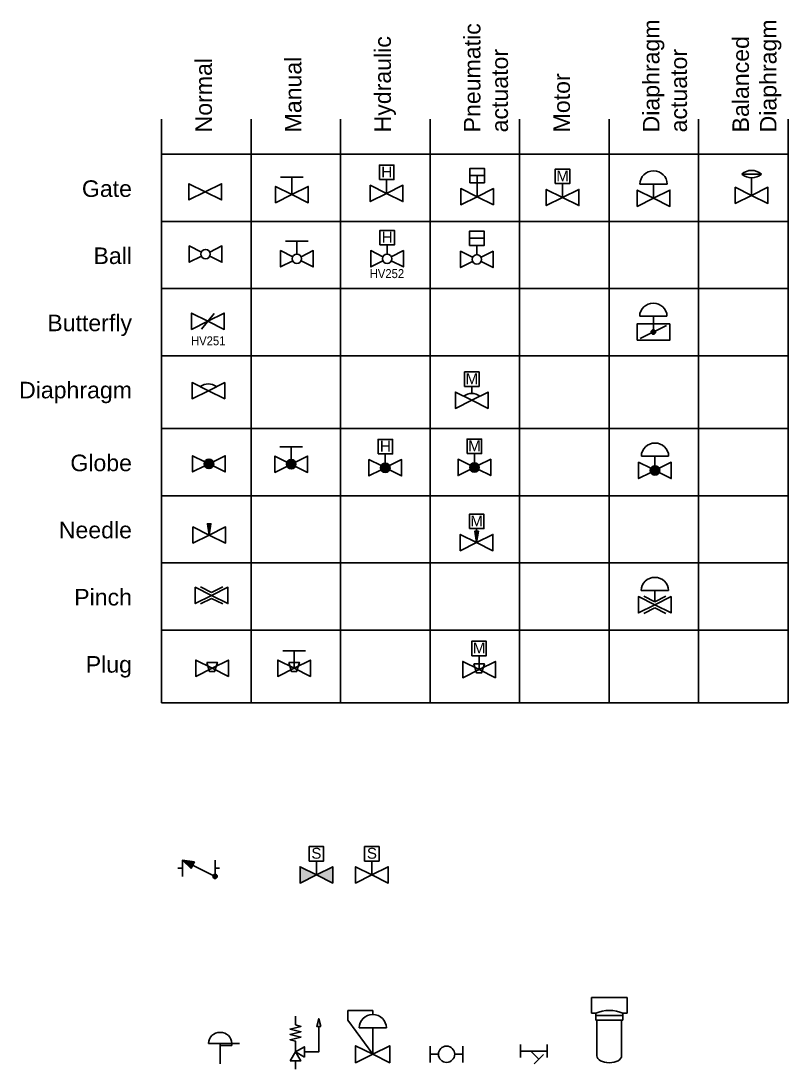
# Model space of a CAD drawing. Header units: millimetres. Extents: x -366 to 411, y 23 to 257.
# Drawn here: x 34.4 to 205.8, y 23.1 to 257.2 of the extents above; entities that cross this region are included whole.
import ezdxf
from ezdxf.enums import TextEntityAlignment as Align

# ---------------------------------------------------------------- set-up
doc = ezdxf.new("R2010")
doc.units = ezdxf.units.MM
doc.layers.add('-Testi', color=7, linetype='Continuous', lineweight=35)
doc.layers.add('109', color=3, linetype='Continuous')
doc.layers.add('Tag', color=7, linetype='Continuous')
doc.styles.get("Standard").update_dxf_attribs({"font": 'arial.ttf'})

# ---------------------------------------------------------------- blocks, each defined once
blk = doc.blocks.new('Tag_block')
at = {"color": 0, "linetype": 'ByBlock', "lineweight": -2}
blk.add_attdef('#(TARGETOBJECT.TAG)', text='', height=2.5, dxfattribs=at).set_placement((0, 0), align=Align.MIDDLE_CENTER)
at = {"flags": 1}
blk.add_attdef('TYPE', (-11.4, -6.1), '', height=2.5, dxfattribs=at)
blk = doc.blocks.new('Valve Ball')
for points in [[(-0.94, 0.47), (-3.65, 1.82), (-3.65, -1.82), (-0.94, -0.47)], [(0.94, 0.47), (3.65, 1.82), (3.65, -1.82), (0.94, -0.47)]]:
    blk.add_lwpolyline(points)
blk.add_circle((0, 0), 1.05)
at = {"flags": 1}
for tag, p, height in [('TYPE', (0, 0), 0.25), ('CONNECTIONTYPE', (-0.01, -0.32), 0.1), ('DESCRIPTION', (0.02, -0.43), 0.0703)]:
    blk.add_attdef(tag, p, '', height=height, dxfattribs=at)
blk = doc.blocks.new('Valve Ball  Hydraulic')
blk.add_line((0, 1.05), (0, 3.1))
blk.add_lwpolyline([(-1.62, 3.1), (-1.62, 6.33), (1.62, 6.33), (1.62, 3.1)], close=True)
for points in [[(-0.94, 0.47), (-3.65, 1.82), (-3.65, -1.82), (-0.94, -0.47)], [(0.94, 0.47), (3.65, 1.82), (3.65, -1.82), (0.94, -0.47)]]:
    blk.add_lwpolyline(points)
blk.add_circle((0, 0), 1.05)
at = {"layer": '-Testi', "insert": (0.01, 4.81), "char_height": 2.42, "width": 2.8313, "attachment_point": 5}
blk.add_mtext('H', dxfattribs=at)
at = {"flags": 1}
for tag, p, height in [('TYPE', (0, 0), 0.25), ('CONNECTIONTYPE', (0.03, -0.43), 0.1), ('DESCRIPTION', (0.05, -0.54), 0.0703)]:
    blk.add_attdef(tag, p, '', height=height, dxfattribs=at)
blk = doc.blocks.new('Valve Ball Manual')
for p, q in [((-2.52, 3.91), (2.52, 3.91)), ((0, 1.05), (0, 3.91))]:
    blk.add_line(p, q)
for points in [[(-0.94, 0.47), (-3.65, 1.82), (-3.65, -1.82), (-0.94, -0.47)], [(0.94, 0.47), (3.65, 1.82), (3.65, -1.82), (0.94, -0.47)]]:
    blk.add_lwpolyline(points)
blk.add_circle((0, 0), 1.05)
at = {"flags": 1}
for tag, p, height in [('TYPE', (0, 0), 0.25), ('CONNECTIONTYPE', (0.06, -0.39), 0.1), ('DESCRIPTION', (0.08, -0.5), 0.0703)]:
    blk.add_attdef(tag, p, '', height=height, dxfattribs=at)
blk = doc.blocks.new('Valve Ball Pneumatic')
for p, q in [((-1.61, 4.72), (1.63, 4.72)), ((0.01, 1.06), (0.01, 3.1))]:
    blk.add_line(p, q)
blk.add_lwpolyline([(-1.61, 3.1), (-1.61, 6.34), (1.63, 6.34), (1.63, 3.1)], close=True)
for points in [[(-0.93, 0.48), (-3.64, 1.83), (-3.64, -1.82), (-0.93, -0.46)], [(0.95, 0.48), (3.65, 1.83), (3.65, -1.82), (0.95, -0.46)]]:
    blk.add_lwpolyline(points)
blk.add_circle((0.01, 0.01), 1.05)
at = {"flags": 1}
for tag, p, height in [('TYPE', (0, 0), 0.1), ('CONNECTIONTYPE', (-0.01, -0.22), 0.1), ('DESCRIPTION', (0.02, -0.33), 0.0703)]:
    blk.add_attdef(tag, p, '', height=height, dxfattribs=at)
blk = doc.blocks.new('Valve Gate Balance Diaphragm')
for p, q in [((-2.2, 4.71), (2.2, 4.71)), ((0, 0), (0, 3.92))]:
    blk.add_line(p, q)
for points in [[(0, 0), (-3.65, 1.82), (-3.65, -1.82), (0, 0)], [(0, 0), (3.65, 1.82), (3.65, -1.82), (0, 0)]]:
    blk.add_lwpolyline(points)
for centre, radius, start, end in [((0, 2.31), 3.26, 47.5925, 132.4075), ((0, 7.36), 3.44, 230.2863, 309.7137)]:
    blk.add_arc(centre, radius, start, end)
at = {"flags": 1}
for tag, p, height in [('TYPE', (0, 0), 0.25), ('CONNECTIONTYPE', (0.07, -0.23), 0.1), ('DESCRIPTION', (0.09, -0.34), 0.0703)]:
    blk.add_attdef(tag, p, '', height=height, dxfattribs=at)
blk = doc.blocks.new('Valve Selenoid Closed')
h = blk.add_hatch(color=256)
h.dxf.hatch_style = 1
h.paths.add_polyline_path([(-3.65, -1.82), (0, 0), (-3.65, 1.82)])
h.paths.add_polyline_path([(3.65, -1.82), (3.65, 1.82), (0, 0)])
blk.add_line((0, 0), (0, 3.1))
blk.add_lwpolyline([(-1.62, 3.1), (-1.62, 6.33), (1.62, 6.33), (1.62, 3.1)], close=True)
for points in [[(0, 0), (-3.65, 1.82), (-3.65, -1.82), (0, 0)], [(0, 0), (3.65, 1.82), (3.65, -1.82), (0, 0)]]:
    blk.add_lwpolyline(points)
at = {"layer": '-Testi', "insert": (0.01, 4.81), "char_height": 2.42, "width": 2.8313, "attachment_point": 5}
blk.add_mtext('S', dxfattribs=at)
at = {"flags": 1}
for tag, p, height in [('TYPE', (0, 0.23), 0.25), ('CONNECTIONTYPE', (-0.35, -1), 0.1), ('DESCRIPTION', (-0.33, -1.11), 0.0703)]:
    blk.add_attdef(tag, p, '', height=height, dxfattribs=at)
blk = doc.blocks.new('Valve Selenoid Open')
blk.add_line((0, 0), (0, 3.1))
blk.add_lwpolyline([(-1.62, 3.1), (-1.62, 6.33), (1.62, 6.33), (1.62, 3.1)], close=True)
for points in [[(0, 0), (-3.65, 1.82), (-3.65, -1.82), (0, 0)], [(0, 0), (3.65, 1.82), (3.65, -1.82), (0, 0)]]:
    blk.add_lwpolyline(points)
at = {"layer": '-Testi', "insert": (0.01, 4.81), "char_height": 2.42, "width": 2.8313, "attachment_point": 5}
blk.add_mtext('S', dxfattribs=at)
at = {"flags": 1}
for tag, p, height in [('TYPE', (0, 0), 0.25), ('CONNECTIONTYPE', (-0.57, -0.47), 0.1), ('DESCRIPTION', (-0.55, -0.59), 0.0703)]:
    blk.add_attdef(tag, p, '', height=height, dxfattribs=at)
blk = doc.blocks.new('Valve Gate Hydraulic')
blk.add_line((0, 0), (0, 3.1))
blk.add_lwpolyline([(-1.62, 3.1), (-1.62, 6.33), (1.62, 6.33), (1.62, 3.1)], close=True)
for points in [[(0, 0), (-3.65, 1.82), (-3.65, -1.82), (0, 0)], [(0, 0), (3.65, 1.82), (3.65, -1.82), (0, 0)]]:
    blk.add_lwpolyline(points)
at = {"layer": '-Testi', "insert": (0.01, 4.81), "char_height": 2.42, "width": 2.8313, "attachment_point": 5}
blk.add_mtext('H', dxfattribs=at)
at = {"flags": 1}
for tag, p, height in [('TYPE', (0, 0), 0.234), ('CONNECTIONTYPE', (0.03, -0.12), 0.1), ('DESCRIPTION', (0.05, -0.24), 0.0703)]:
    blk.add_attdef(tag, p, '', height=height, dxfattribs=at)
blk = doc.blocks.new('Valve Gate Manual')
for p, q in [((-2.52, 3.91), (2.52, 3.91)), ((0, 0), (0, 3.91))]:
    blk.add_line(p, q)
for points in [[(0, 0), (-3.65, 1.82), (-3.65, -1.82), (0, 0)], [(0, 0), (3.65, 1.82), (3.65, -1.82), (0, 0)]]:
    blk.add_lwpolyline(points)
at = {"flags": 1}
for tag, p, height in [('TYPE', (0, 0), 0.25), ('CONNECTIONTYPE', (-0.12, -0.3), 0.1), ('DESCRIPTION', (-0.05, -0.45), 0.0703)]:
    blk.add_attdef(tag, p, '', height=height, dxfattribs=at)
blk = doc.blocks.new('Valve Gate Motor')
blk.add_line((0, 0), (0, 3.1))
blk.add_lwpolyline([(-1.62, 3.1), (-1.62, 6.33), (1.62, 6.33), (1.62, 3.1)], close=True)
for points in [[(0, 0), (-3.65, 1.82), (-3.65, -1.82), (0, 0)], [(0, 0), (3.65, 1.82), (3.65, -1.82), (0, 0)]]:
    blk.add_lwpolyline(points)
at = {"layer": '-Testi', "insert": (0.01, 4.81), "char_height": 2.42, "width": 2.8313, "attachment_point": 5}
blk.add_mtext('M', dxfattribs=at)
at = {"flags": 1}
for tag, p, height in [('TYPE', (0, 0), 0.25), ('CONNECTIONTYPE', (0.04, -0.38), 0.1), ('DESCRIPTION', (0.06, -0.49), 0.0703)]:
    blk.add_attdef(tag, p, '', height=height, dxfattribs=at)
blk = doc.blocks.new('Valve Gate Pneumatic Diaphragm')
for p, q in [((-3.05, 3.17), (3.05, 3.17)), ((0, 0), (0, 3.17))]:
    blk.add_line(p, q)
for points in [[(0, 0), (-3.65, 1.82), (-3.65, -1.82), (0, 0)], [(0, 0), (3.65, 1.82), (3.65, -1.82), (0, 0)]]:
    blk.add_lwpolyline(points)
blk.add_ellipse((0, 3.17), major_axis=(-3.05, 0), ratio=0.967342, start_param=3.141593, end_param=6.283185)
at = {"flags": 1}
for tag, p, height in [('TYPE', (0, -0.01), 0.25), ('CONNECTIONTYPE', (0.02, -0.12), 0.1), ('DESCRIPTION', (0.04, -0.23), 0.0703)]:
    blk.add_attdef(tag, p, '', height=height, dxfattribs=at)
blk = doc.blocks.new('Valve Butterfly')
blk.add_line((-1.4, -1.75), (1.4, 1.75))
for points in [[(0, 0), (-3.65, 1.82), (-3.65, -1.82), (0, 0)], [(0, 0), (3.65, 1.82), (3.65, -1.82), (0, 0)]]:
    blk.add_lwpolyline(points)
at = {"flags": 1}
for tag, p, height in [('TYPE', (0, 0), 0.25), ('CONNECTIONTYPE', (0.06, -0.16), 0.1), ('DESCRIPTION', (0.08, -0.28), 0.0703)]:
    blk.add_attdef(tag, p, '', height=height, dxfattribs=at)
blk = doc.blocks.new('Valve Butterfly Pneumatic')
h = blk.add_hatch(color=256)
h.dxf.hatch_style = 1
h.paths.add_polyline_path([(0.5, 0, 1), (-0.5, 0, 1)])
for p, q in [((-3.05, 3.51), (3.05, 3.51)), ((0, 0.5), (0, 3.51)), ((-2.91, -1.46), (2.91, 1.45))]:
    blk.add_line(p, q)
blk.add_lwpolyline([(-3.65, -1.82), (3.65, -1.82), (3.65, 1.82), (-3.65, 1.82)], close=True)
blk.add_circle((0, 0), 0.5)
blk.add_ellipse((0, 3.51), major_axis=(-3.05, 0), ratio=0.967342, start_param=3.141593, end_param=6.283185)
at = {"flags": 1}
for tag, p, height in [('TYPE', (-1.71, -0.85), 0.25), ('CONNECTIONTYPE', (-0.02, -1.07), 0.1), ('DESCRIPTION', (0, -1.19), 0.0703)]:
    blk.add_attdef(tag, p, '', height=height, dxfattribs=at)
blk = doc.blocks.new('Valve Check')
h = blk.add_hatch(color=256)
h.dxf.hatch_style = 1
h.paths.add_polyline_path([(-0.97, 1.42), (-3.65, 1.82), (-1.72, -0.07), (-0.97, 1.42)])
h = blk.add_hatch(color=256)
h.dxf.hatch_style = 1
h.paths.add_polyline_path([(3.65, -1.33, 0.284079), (3.21, -1.6), (3.65, -1.82), (3.65, -1.33, 0.284079)], flags=17)
h.paths.add_polyline_path([(3.65, -1.33), (3.65, -1.82), (3.21, -1.6, 0.116434), (3.16, -1.82, 1), (4.14, -1.82, 0.414214), (3.65, -1.33)])
for p, q in [((3.65, -1.82), (-3.65, 1.82)), ((-3.65, 1.82), (-3.65, -1.82)), ((-1.72, -0.07), (-3.65, 1.82)), ((-3.65, 1.82), (-0.97, 1.42)), ((-0.97, 1.42), (-1.72, -0.07)), ((3.65, 1.82), (3.65, -1.82)), ((3.65, 0), (4.65, 0))]:
    blk.add_line(p, q)
blk.add_circle((3.65, -1.82), 0.485)
at = {"layer": 'Tag'}
blk.add_line((-3.65, 0), (-4.65, 0), dxfattribs=at)
at = {"flags": 1}
for tag, p, height in [('TYPE', (0, 0), 0.1), ('CONNECTIONTYPE', (-0.24, -0.48), 0.1), ('DESCRIPTION', (-0.22, -0.59), 0.0703)]:
    blk.add_attdef(tag, p, '', height=height, dxfattribs=at)
blk = doc.blocks.new('Valve Diaphragm')
for points in [[(0, 0), (-3.65, 1.82), (-3.65, -1.82), (0, 0)], [(0, 0), (3.65, 1.82), (3.65, -1.82), (0, 0)]]:
    blk.add_lwpolyline(points)
blk.add_arc((0, -1.53), 3.05, 53.283, 126.717)
at = {"flags": 1}
for tag, p, height in [('TYPE', (0, 0), 0.25), ('CONNECTIONTYPE', (1.23, 0.13), 0.1), ('DESCRIPTION', (1.26, 0.02), 0.0703)]:
    blk.add_attdef(tag, p, '', height=height, dxfattribs=at)
blk = doc.blocks.new('Valve Diaphragm Motor')
blk.add_line((0, 1.52), (0, 3.1))
blk.add_lwpolyline([(-1.62, 3.1), (-1.62, 6.33), (1.62, 6.33), (1.62, 3.1)], close=True)
for points in [[(0, 0), (-3.65, 1.82), (-3.65, -1.82), (0, 0)], [(0, 0), (3.65, 1.82), (3.65, -1.82), (0, 0)]]:
    blk.add_lwpolyline(points)
blk.add_arc((0, -1.53), 3.05, 53.283, 126.717)
at = {"layer": '-Testi', "insert": (0.01, 4.81), "char_height": 2.42, "width": 2.8313, "attachment_point": 5}
blk.add_mtext('M', dxfattribs=at)
at = {"flags": 1}
for tag, p, height in [('TYPE', (0, 0), 0.146), ('CONNECTIONTYPE', (0.76, 0.07), 0.1), ('DESCRIPTION', (0.78, -0.04), 0.0703)]:
    blk.add_attdef(tag, p, '', height=height, dxfattribs=at)
blk = doc.blocks.new('Valve Globe')
h = blk.add_hatch(color=256)
h.dxf.hatch_style = 1
h.paths.add_polyline_path([(1.05, 0, 1), (-1.05, 0, 1)])
for points in [[(-0.94, 0.47), (-3.65, 1.82), (-3.65, -1.82), (-0.94, -0.47)], [(0.94, 0.47), (3.65, 1.82), (3.65, -1.82), (0.94, -0.47)]]:
    blk.add_lwpolyline(points)
blk.add_circle((0, 0), 1.05)
at = {"flags": 1}
for tag, p, height in [('TYPE', (1.6, -0.01), 0.25), ('CONNECTIONTYPE', (1.64, -0.3), 0.1), ('DESCRIPTION', (1.66, -0.41), 0.0703)]:
    blk.add_attdef(tag, p, '', height=height, dxfattribs=at)
blk = doc.blocks.new('Valve Globe Hydraulic')
h = blk.add_hatch(color=256)
h.dxf.hatch_style = 1
h.paths.add_polyline_path([(1.05, 0, 1), (-1.05, 0, 1)])
blk.add_line((0, 1.05), (0, 3.1))
blk.add_lwpolyline([(-1.62, 3.1), (-1.62, 6.33), (1.62, 6.33), (1.62, 3.1)], close=True)
for points in [[(-0.94, 0.47), (-3.65, 1.82), (-3.65, -1.82), (-0.94, -0.47)], [(0.94, 0.47), (3.65, 1.82), (3.65, -1.82), (0.94, -0.47)]]:
    blk.add_lwpolyline(points)
blk.add_circle((0, 0), 1.05)
at = {"layer": '-Testi', "insert": (0.01, 4.81), "char_height": 2.42, "width": 2.8313, "attachment_point": 5}
blk.add_mtext('H', dxfattribs=at)
at = {"flags": 1}
for tag, p, height in [('TYPE', (1.42, 0.1), 0.0576), ('CONNECTIONTYPE', (1.7, 0.05), 0.1), ('DESCRIPTION', (1.73, -0.06), 0.0703)]:
    blk.add_attdef(tag, p, '', height=height, dxfattribs=at)
blk = doc.blocks.new('Valve Globe Manual')
h = blk.add_hatch(color=256)
h.dxf.hatch_style = 1
h.paths.add_polyline_path([(1.05, 0, 1), (-1.05, 0, 1)])
for p, q in [((-2.52, 3.91), (2.52, 3.91)), ((0, 1.05), (0, 3.91))]:
    blk.add_line(p, q)
for points in [[(-0.94, 0.47), (-3.65, 1.82), (-3.65, -1.82), (-0.94, -0.47)], [(0.94, 0.47), (3.65, 1.82), (3.65, -1.82), (0.94, -0.47)]]:
    blk.add_lwpolyline(points)
blk.add_circle((0, 0), 1.05)
at = {"flags": 1}
for tag, p, height in [('CONNECTIONTYPE', (1.85, 0.17), 0.1), ('DESCRIPTION', (1.88, 0.06), 0.0703), ('TYPE', (0.94, -0.47), 0.106)]:
    blk.add_attdef(tag, p, '', height=height, dxfattribs=at)
blk = doc.blocks.new('Valve Globe Motor')
h = blk.add_hatch(color=256)
h.dxf.hatch_style = 1
h.paths.add_polyline_path([(1.05, 0, 1), (-1.05, 0, 1)])
blk.add_line((0, 1.05), (0, 3.1))
blk.add_lwpolyline([(-1.62, 3.1), (-1.62, 6.33), (1.62, 6.33), (1.62, 3.1)], close=True)
for points in [[(-0.94, 0.47), (-3.65, 1.82), (-3.65, -1.82), (-0.94, -0.47)], [(0.94, 0.47), (3.65, 1.82), (3.65, -1.82), (0.94, -0.47)]]:
    blk.add_lwpolyline(points)
blk.add_circle((0, 0), 1.05)
at = {"layer": '-Testi', "insert": (0.01, 4.81), "char_height": 2.42, "width": 2.8313, "attachment_point": 5}
blk.add_mtext('M', dxfattribs=at)
at = {"flags": 1}
for tag, p, height in [('TYPE', (1.5, -0.15), 0.25), ('CONNECTIONTYPE', (1.79, -0.46), 0.1), ('DESCRIPTION', (1.81, -0.58), 0.0703)]:
    blk.add_attdef(tag, p, '', height=height, dxfattribs=at)
blk = doc.blocks.new('Valve Globe Pneumatic')
h = blk.add_hatch(color=256)
h.dxf.hatch_style = 1
h.paths.add_polyline_path([(1.05, 0, 1), (-1.05, 0, 1)])
for p, q in [((-3.05, 3.17), (3.05, 3.17)), ((0, 1.05), (0, 3.17))]:
    blk.add_line(p, q)
for points in [[(-0.94, 0.47), (-3.65, 1.82), (-3.65, -1.82), (-0.94, -0.47)], [(0.94, 0.47), (3.65, 1.82), (3.65, -1.82), (0.94, -0.47)]]:
    blk.add_lwpolyline(points)
blk.add_circle((0, 0), 1.05)
blk.add_ellipse((0, 3.17), major_axis=(-3.05, 0), ratio=0.967342, start_param=3.141593, end_param=6.283185)
at = {"flags": 1}
for tag, p, height in [('TYPE', (1.47, 0), 0.0593), ('CONNECTIONTYPE', (1.62, -0.15), 0.1), ('DESCRIPTION', (1.65, -0.26), 0.0703)]:
    blk.add_attdef(tag, p, '', height=height, dxfattribs=at)
blk = doc.blocks.new('Valve Gate Pneumatic Piston')
for p, q in [((-1.62, 4.71), (1.62, 4.71)), ((0, 0), (0, 4.71))]:
    blk.add_line(p, q)
blk.add_lwpolyline([(-1.62, 3.1), (-1.62, 6.33), (1.62, 6.33), (1.62, 3.1)], close=True)
for points in [[(0, 0), (-3.65, 1.82), (-3.65, -1.82), (0, 0)], [(0, 0), (3.65, 1.82), (3.65, -1.82), (0, 0)]]:
    blk.add_lwpolyline(points)
at = {"flags": 1}
for tag, p, height in [('TYPE', (0, -0.01), 0.25), ('CONNECTIONTYPE', (0.01, -0.16), 0.1), ('DESCRIPTION', (0.03, -0.28), 0.0703)]:
    blk.add_attdef(tag, p, '', height=height, dxfattribs=at)
blk = doc.blocks.new('Valve Needle')
h = blk.add_hatch(color=256)
h.dxf.hatch_style = 1
h.paths.add_polyline_path([(0.4, 2.5), (-0.4, 2.5), (0, 0)])
for points in [[(0, 0), (-0.4, 2.5), (0.4, 2.5), (0, 0)], [(0, 0), (-3.65, 1.82), (-3.65, -1.82), (0, 0)], [(0, 0), (3.65, 1.82), (3.65, -1.82), (0, 0)]]:
    blk.add_lwpolyline(points)
at = {"flags": 1}
for tag, p, height in [('TYPE', (0, 0), 0.0153), ('CONNECTIONTYPE', (0.51, 0.08), 0.1), ('DESCRIPTION', (0.53, -0.04), 0.0703)]:
    blk.add_attdef(tag, p, '', height=height, dxfattribs=at)
blk = doc.blocks.new('Valve Needle Motor')
h = blk.add_hatch(color=256)
h.dxf.hatch_style = 1
h.paths.add_polyline_path([(0.4, 2.5), (-0.4, 2.5), (0, 0)])
blk.add_line((0, 0), (0, 3.1))
blk.add_lwpolyline([(-1.62, 3.1), (-1.62, 6.33), (1.62, 6.33), (1.62, 3.1)], close=True)
for points in [[(0, 0), (-0.4, 2.5), (0.4, 2.5), (0, 0)], [(0, 0), (-3.65, 1.82), (-3.65, -1.82), (0, 0)], [(0, 0), (3.65, 1.82), (3.65, -1.82), (0, 0)]]:
    blk.add_lwpolyline(points)
at = {"layer": '-Testi', "insert": (0.01, 4.81), "char_height": 2.42, "width": 2.8313, "attachment_point": 5}
blk.add_mtext('M', dxfattribs=at)
at = {"flags": 1}
for tag, p, height in [('TYPE', (0, 0), 0.0761), ('CONNECTIONTYPE', (0.56, 0.13), 0.1), ('DESCRIPTION', (0.58, 0.02), 0.0703)]:
    blk.add_attdef(tag, p, '', height=height, dxfattribs=at)
blk = doc.blocks.new('Valve Pinch')
for points in [[(0, 0), (-3.65, 1.82), (-3.65, -1.82), (0, 0)], [(0, 0.67), (-2.49, 1.92)], [(0, 0.67), (2.49, 1.92)], [(0, 0), (3.65, 1.82), (3.65, -1.82), (0, 0)], [(-2.49, -1.92), (0, -0.67)], [(2.49, -1.92), (0, -0.67)]]:
    blk.add_lwpolyline(points)
at = {"flags": 1}
for tag, p, height in [('TYPE', (0, 0), 0.117), ('CONNECTIONTYPE', (1.04, -0.01), 0.1), ('DESCRIPTION', (1.06, -0.13), 0.0703)]:
    blk.add_attdef(tag, p, '', height=height, dxfattribs=at)
blk = doc.blocks.new('Valve Pinch Pneumatic')
for p, q in [((-3.05, 3.17), (3.05, 3.17)), ((0, 0.67), (0, 3.17))]:
    blk.add_line(p, q)
for points in [[(0, 0), (-3.65, 1.82), (-3.65, -1.82), (0, 0)], [(0, 0.67), (-2.49, 1.92)], [(0, 0.67), (2.49, 1.92)], [(0, 0), (3.65, 1.82), (3.65, -1.82), (0, 0)], [(-2.49, -1.92), (0, -0.67)], [(2.49, -1.92), (0, -0.67)]]:
    blk.add_lwpolyline(points)
blk.add_ellipse((0, 3.17), major_axis=(-3.05, 0), ratio=0.967342, start_param=3.141593, end_param=6.283185)
at = {"flags": 1}
for tag, p, height in [('TYPE', (0, 0), 0.226), ('CONNECTIONTYPE', (1.57, -0.14), 0.1), ('DESCRIPTION', (1.6, -0.25), 0.0703)]:
    blk.add_attdef(tag, p, '', height=height, dxfattribs=at)
blk = doc.blocks.new('Valve Plug')
for points in [[(0, 0), (-3.65, 1.82), (-3.65, -1.82), (0, 0)], [(-1.17, 1.28), (1.18, 1.28), (0.57, -0.74), (-0.56, -0.74), (-1.17, 1.28)], [(0, 0), (3.65, 1.82), (3.65, -1.82), (0, 0)]]:
    blk.add_lwpolyline(points)
at = {"flags": 1}
for tag, p, height in [('TYPE', (0, 0), 0.0543), ('CONNECTIONTYPE', (0.87, -0.28), 0.1), ('DESCRIPTION', (0.89, -0.4), 0.0703)]:
    blk.add_attdef(tag, p, '', height=height, dxfattribs=at)
blk = doc.blocks.new('Valve Plug Manual')
for p, q in [((-2.52, 3.91), (2.52, 3.91)), ((0, 0), (0, 3.91))]:
    blk.add_line(p, q)
for points in [[(0, 0), (-3.65, 1.82), (-3.65, -1.82), (0, 0)], [(-1.17, 1.28), (1.18, 1.28), (0.57, -0.74), (-0.56, -0.74), (-1.17, 1.28)], [(0, 0), (3.65, 1.82), (3.65, -1.82), (0, 0)]]:
    blk.add_lwpolyline(points)
at = {"flags": 1}
for tag, p, height in [('TYPE', (0, 0), 0.117), ('CONNECTIONTYPE', (1.21, -0.45), 0.1), ('DESCRIPTION', (1.23, -0.57), 0.0703)]:
    blk.add_attdef(tag, p, '', height=height, dxfattribs=at)
blk = doc.blocks.new('Valve Plug Motor')
blk.add_line((0, 0), (0, 3.1))
blk.add_lwpolyline([(-1.62, 3.1), (-1.62, 6.33), (1.62, 6.33), (1.62, 3.1)], close=True)
for points in [[(0, 0), (-3.65, 1.82), (-3.65, -1.82), (0, 0)], [(-1.17, 1.28), (1.18, 1.28), (0.57, -0.74), (-0.56, -0.74), (-1.17, 1.28)], [(0, 0), (3.65, 1.82), (3.65, -1.82), (0, 0)]]:
    blk.add_lwpolyline(points)
at = {"layer": '-Testi', "insert": (0.01, 4.81), "char_height": 2.42, "width": 2.8313, "attachment_point": 5}
blk.add_mtext('M', dxfattribs=at)
at = {"flags": 1}
for tag, p, height in [('TYPE', (0, 0), 0.0733), ('CONNECTIONTYPE', (1.21, -0.45), 0.1), ('DESCRIPTION', (1.23, -0.57), 0.0703)]:
    blk.add_attdef(tag, p, '', height=height, dxfattribs=at)
blk = doc.blocks.new('PRV')
for p, q in [((-2.59, 0), (2.59, 0)), ((0, 0), (0, -4.49)), ((2.59, 0), (4.31, 0))]:
    blk.add_line(p, q)
blk.add_lwpolyline([(0, 0), (2.59, 0), (2.59, -0.4), (0, -0.4)], close=True)
blk.add_ellipse((0, 0), major_axis=(-2.59, 0), ratio=0.967342, start_param=3.141593, end_param=6.283185)
at = {"flags": 1}
for tag, p, height in [('CONNECTIONTYPE', (-1.11, 0.96), 0.1), ('DESCRIPTION', (-1.08, 0.85), 0.0703), ('TYPE', (0, 0), 0.25)]:
    blk.add_attdef(tag, p, '', height=height, dxfattribs=at)
blk = doc.blocks.new('PSV')
for p, q in [((0, 6.01), (0, 8.01)), ((0, 2.4), (0, 2.4)), ((0, -2), (0, -3.83))]:
    blk.add_line(p, q)
for points in [[(5.67, 5.71), (5.21, 7.41), (4.75, 5.71)], [(-1.16, -2), (0, 0), (1.16, -2)], [(2, -1.16), (0, 0), (2, 1.16)]]:
    blk.add_lwpolyline(points, close=True)
for points in [[(0, 0), (0, 2.4), (-1.2, 2.7), (1.2, 3.3), (-1.2, 3.9), (1.2, 4.51), (-1.2, 5.11), (1.2, 5.71), (0, 6.01)], [(2, 0), (5.21, 0), (5.21, 5.71)]]:
    blk.add_lwpolyline(points)
at = {"flags": 1}
for tag, p, height in [('CONNECTIONTYPE', (-2.12, -0.02), 0.1), ('TYPE', (0, 0), 0.2), ('DESCRIPTION', (-2.09, -0.13), 0.0703)]:
    blk.add_attdef(tag, p, '', height=height, dxfattribs=at)
blk = doc.blocks.new('Pressure regulator')
for p, q in [((0, 9.79), (-5.55, 9.79)), ((-5.55, 9.79), (-5.55, 7.64)), ((0, 8.86), (0, 9.79)), ((-5.55, 7.64), (0, 0)), ((-3.05, 5.9), (3.05, 5.9)), ((0, 0), (0, 5.9))]:
    blk.add_line(p, q)
for points in [[(0, 0), (-3.82, 1.91), (-3.82, -1.91), (0, 0)], [(0, 0), (3.82, 1.91), (3.82, -1.91), (0, 0)]]:
    blk.add_lwpolyline(points)
blk.add_ellipse((0, 5.9), major_axis=(-3.05, 0), ratio=0.967342, start_param=3.141593, end_param=6.283185)
at = {"flags": 1}
for tag, p, height in [('TYPE', (0, 0), 0.25), ('CONNECTIONTYPE', (1.25, 0.14), 0.1), ('DESCRIPTION', (1.27, 0.03), 0.0703)]:
    blk.add_attdef(tag, p, '', height=height, dxfattribs=at)
blk = doc.blocks.new('sight glass pipe')
for p, q in [((-3.64, 1.82), (-3.64, -1.82)), ((-3.64, 0), (-1.82, 0)), ((1.82, 0), (3.64, 0)), ((3.64, 1.82), (3.64, -1.82))]:
    blk.add_line(p, q)
blk.add_circle((0, 0), 1.82)
at = {"flags": 1}
for tag, p, height in [('TYPE', (0.01, 0.03), 0.25), ('CONNECTIONTYPE', (-0.12, -0.18), 0.1), ('DESCRIPTION', (-0.1, -0.3), 0.0703)]:
    blk.add_attdef(tag, p, '', height=height, dxfattribs=at)
blk = doc.blocks.new('Filter 45°')
for p, q in [((-2.97, 1.48), (-2.97, -1.48)), ((-2.97, 0), (2.97, 0)), ((-0.68, 0), (1.11, -1.8)), ((2.97, 1.48), (2.97, -1.48)), ((2.16, -0.75), (0.07, -2.85))]:
    blk.add_line(p, q)
at = {"flags": 1}
for tag, p, height in [('TYPE', (0, 0), 0.25), ('CONNECTIONTYPE', (0.23, -0.45), 0.1), ('DESCRIPTION', (0.26, -0.56), 0.0703)]:
    blk.add_attdef(tag, p, '', height=height, dxfattribs=at)
blk = doc.blocks.new('FILTRO-CARTUCCIA')
for p, q in [((8, 1.75), (0, 1.75)), ((0, 1.75), (0, -1.75)), ((8, -1.75), (8, 1.75)), ((0, -1.75), (1, -1.75)), ((1, -3.25), (1, -1.75)), ((7, -1.75), (8, -1.75)), ((7, -1.75), (7, -3.25)), ((7, -3.25), (1, -3.25))]:
    blk.add_line(p, q)
blk.add_lwpolyline([(1.25, -11.25), (1.25, -3.25), (6.75, -3.25), (6.75, -11.25)])
blk.add_ellipse((4, -11.25), major_axis=(2.75, 0), ratio=0.563706, start_param=3.141593, end_param=6.283185)
at = {"layer": '109'}
blk.add_line((1, -2.25), (7, -2.25), dxfattribs=at)
at = {"layer": '109', "extrusion": (0, 0, -1)}
blk.add_ellipse((4, -3.74), major_axis=(4.58, 0), ratio=0.574651, start_param=3.998511, end_param=5.426267, dxfattribs=at)
at = {"flags": 1}
for tag, p, height in [('TYPE', (2.67, -4.98), 0.25), ('CONNECTIONTYPE', (2.9, -5.43), 0.1), ('DESCRIPTION', (2.93, -5.55), 0.0703)]:
    blk.add_attdef(tag, p, '', height=height, dxfattribs=at)
blk = doc.blocks.new('Valve Gate')
for points in [[(0, 0), (-3.65, 1.82), (-3.65, -1.82), (0, 0)], [(0, 0), (3.65, 1.82), (3.65, -1.82), (0, 0)]]:
    blk.add_lwpolyline(points)
at = {"flags": 1}
for tag, p, height in [('TYPE', (0, 0), 0.25), ('DESCRIPTION', (-0.18, -0.41), 0.0703), ('CONNECTIONTYPE', (0, -0.24), 0.1)]:
    blk.add_attdef(tag, p, '', height=height, dxfattribs=at)

msp = doc.modelspace()

# ---------------------------------------------------------------- linework, layer by layer
for p, q in [((65.84, 235.26), (65.84, 104.84)), ((85.84, 235.26), (85.84, 104.84)), ((105.84, 235.26), (105.84, 104.84)), ((125.84, 235.26), (125.84, 104.84)), ((145.84, 235.26), (145.84, 104.84)), ((165.84, 235.26), (165.84, 104.84)), ((185.84, 235.26), (185.84, 104.84)), ((205.84, 235.26), (205.84, 104.84)), ((65.84, 227.37), (205.84, 227.37)), ((65.84, 212.37), (205.84, 212.37)), ((65.84, 197.37), (205.84, 197.37)), ((65.84, 182.37), (205.84, 182.37)), ((65.84, 166.11), (205.84, 166.11)), ((65.84, 151.11), (205.84, 151.11)), ((65.84, 136.11), (205.84, 136.11)), ((65.84, 121.11), (205.84, 121.11)), ((65.84, 104.84), (205.84, 104.84))]:
    msp.add_line(p, q)

# ---------------------------------------------------------------- block references
for name, p in [('Valve Gate Hydraulic', (116.15, 218.63)), ('Valve Gate Pneumatic Piston', (136.37, 217.91)), ('Valve Gate Motor', (155.45, 217.73)), ('Valve Gate Pneumatic Diaphragm', (175.8, 217.57)), ('Valve Gate Balance Diaphragm', (197.7, 218.21)), ('Valve Gate', (75.63, 218.99)), ('Valve Gate Manual', (94.97, 218.37)), ('Valve Ball  Hydraulic', (116.25, 204.04)), ('Valve Ball Pneumatic', (136.3, 203.9)), ('Valve Ball', (75.7, 205.08)), ('Valve Ball Manual', (96.1, 204.04)), ('Valve Butterfly Pneumatic', (175.74, 187.68)), ('Valve Butterfly', (76.2, 190.1)), ('Valve Diaphragm Motor', (135.18, 172.43)), ('Valve Diaphragm', (76.31, 174.58)), ('Valve Globe Manual', (94.82, 158.14)), ('Valve Globe Hydraulic', (115.85, 157.36)), ('Valve Globe Motor', (135.76, 157.44)), ('Valve Globe Pneumatic', (176.11, 156.77)), ('Valve Globe', (76.45, 158.24)), ('Valve Needle Motor', (136.25, 140.66)), ('Valve Needle', (76.5, 142.34)), ('Valve Pinch Pneumatic', (176.07, 126.75)), ('Valve Pinch', (77.03, 128.85)), ('Valve Plug Motor', (136.8, 112.28)), ('Valve Plug Manual', (95.47, 112.59)), ('Valve Plug', (77.14, 112.59)), ('Valve Selenoid Closed', (100.44, 66.42)), ('Valve Selenoid Open', (112.85, 66.42)), ('Valve Check', (74.16, 67.91)), ('FILTRO-CARTUCCIA', (161.9, 37.25)), ('Pressure regulator', (113.04, 26.36)), ('PSV', (95.78, 26.88)), ('PRV', (78.95, 28.74)), ('sight glass pipe', (129.53, 26.36)), ('Filter 45°', (149.03, 27.08))]:
    msp.add_blockref(name, p)
ref = msp.add_blockref('Tag_block', (116.21, 200.73))
ref.add_attrib('#(TargetObject.Tag)', 'HV252', dxfattribs={"color": 0, "linetype": 'ByBlock', "lineweight": -2, "height": 2, "width": 0.9}).set_placement((116.21, 200.73), align=Align.MIDDLE_CENTER)
ref = msp.add_blockref('Tag_block', (76.28, 185.72))
ref.add_attrib('#(TargetObject.Tag)', 'HV251', dxfattribs={"color": 0, "linetype": 'ByBlock', "lineweight": -2, "height": 2, "width": 0.9}).set_placement((76.28, 185.72), align=Align.MIDDLE_CENTER)

# ---------------------------------------------------------------- texts
at = {"char_height": 3.6929, "attachment_point": 1, "rotation": 90}
for s, insert in [('\\pxql;Pneumatic^Jactuator', (133.41, 232.27)), ('\\pxql;Diaphragm^Jactuator', (173.41, 232.27)), ('\\pxql;Balanced^JDiaphragm', (193.41, 232.27)), ('\\pxql;Hydraulic', (113.41, 232.27)), ('\\pxql;Normal', (73.41, 232.27)), ('\\pxql;Manual', (93.41, 232.27)), ('\\pxql;Motor', (153.41, 232.27))]:
    msp.add_mtext_dynamic_manual_height_columns(s, width=21.1912, gutter_width=0.5, heights=[0], dxfattribs=dict(at, insert=insert))
at = {"attachment_point": 1}
for s, insert, char_height in [('\\pxqr;Gate', (38.05, 221.56), 3.693), ('\\pxqr;Ball', (38.05, 206.56), 3.693), ('\\pxqr;Butterfly', (38.05, 191.56), 3.6929), ('\\pxqr;Diaphragm', (38.05, 176.56), 3.6929), ('\\pxqr;Globe', (38.05, 160.29), 3.6929), ('\\pxqr;Needle', (38.05, 145.29), 3.6929), ('\\pxqr;Pinch', (38.05, 130.29), 3.6929), ('\\pxqr;Plug', (38.05, 115.29), 3.693)]:
    msp.add_mtext_dynamic_manual_height_columns(s, width=21.1912, gutter_width=0.5, heights=[0], dxfattribs=dict(at, insert=insert, char_height=char_height))

doc.saveas('drawing.dxf')
